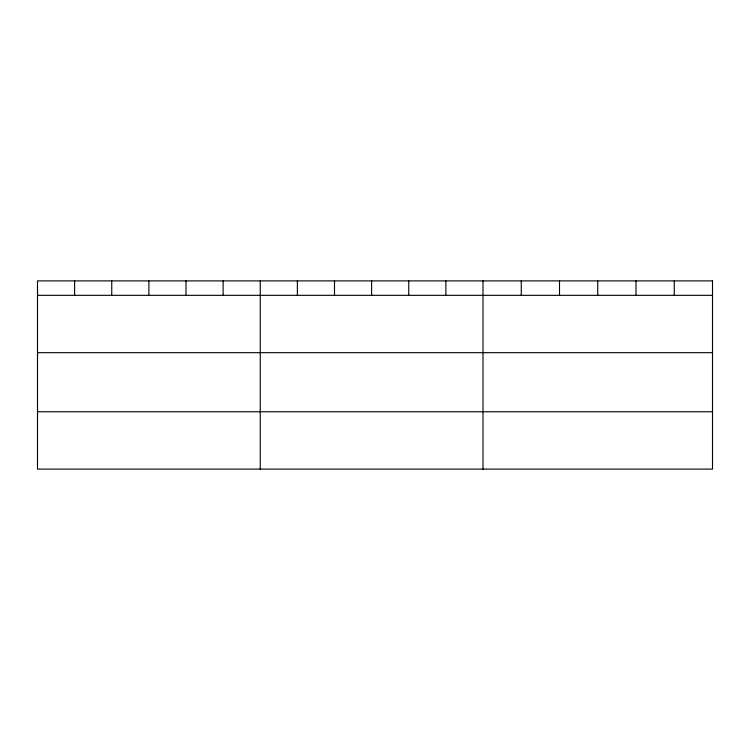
<?xml version="1.0" encoding="UTF-8"?>
<svg xmlns="http://www.w3.org/2000/svg" width="750" height="750" viewBox="0 0 750 750"><rect width="100%" height="100%" fill="white"/><g stroke="black" fill="none" stroke-linecap="round" stroke-linejoin="round"><path stroke-width="1.12" d="M37.5 295.331L712.5 295.331M37.5 352.678L712.5 352.678M37.5 411.759L712.5 411.759M674.25 280.894L674.25 295.331M636 280.894L636 295.331M597.75 280.894L597.75 295.331M559.5 280.894L559.5 295.331M521.25 280.894L521.25 295.331M483 280.894L483 469.106M445.875 280.894L445.875 295.331M408.75 280.894L408.75 295.331M371.625 280.894L371.625 295.331M334.5 280.894L334.5 295.331M297.375 280.894L297.375 295.331M260.25 280.894L260.25 469.106M223.125 280.894L223.125 295.331M186 280.894L186 295.331M148.875 280.894L148.875 295.331M111.75 280.894L111.75 295.331M74.625 280.894L74.625 295.331M712.5 280.894L37.5 280.894L37.5 469.106L712.5 469.106L712.5 280.894"/></g></svg>
